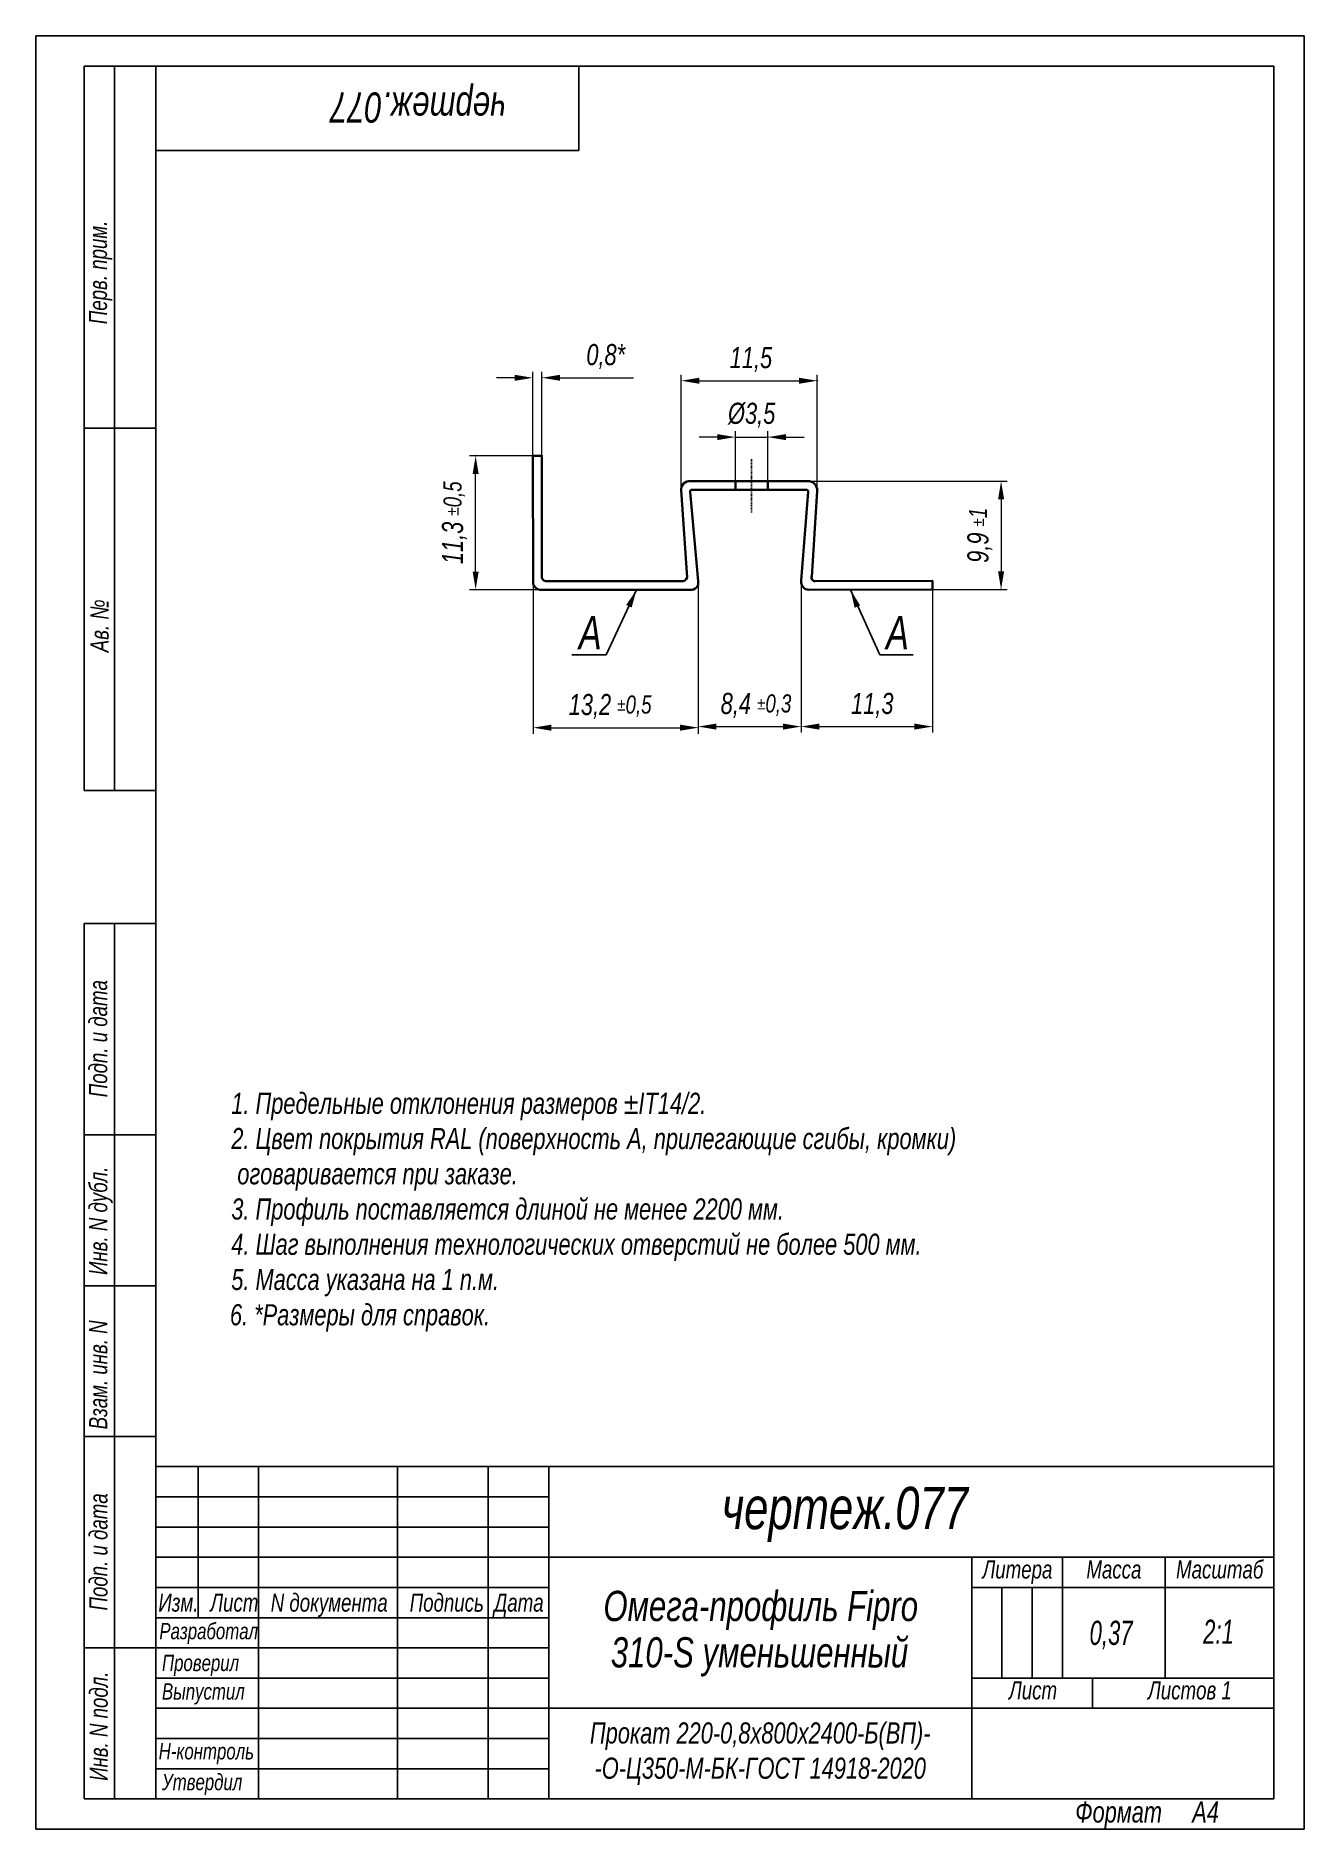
# Model space of a CAD drawing. Header units: millimetres. Extents: x 30402 to 389593, y 2738 to 155983.
# Drawn here: x 151268.8 to 151478.8, y 155685.9 to 155982.9 of the extents above; entities outside this region: 4.
import ezdxf

# ---------------------------------------------------------------- set-up
doc = ezdxf.new("R2010")
doc.units = ezdxf.units.MM
doc.linetypes.add('LT_03', pattern=[25.4, 12.7, -6.35, 0, -6.35])
doc.linetypes.add('LT_04', pattern=[1.25, 0.625, -0.125, 0.125, -0.125, 0.125, -0.125])
doc.layers.add('Layer_01', color=7, linetype='Continuous', plot=False)
for name, color, linetype in [('Layer_02', 3, 'Continuous'), ('Layer_04', 250, 'Continuous'), ('Layer_07', 6, 'Continuous'), ('Layer_08', 1, 'Continuous')]:
    doc.layers.add(name, color=color, linetype=linetype)
for name, color, linetype, lineweight in [('Layer_03', 5, 'Continuous', 13), ('Layer_12', 10, 'Continuous', 30), ('Layer_17', 1, 'Continuous', 13), ('Layer_46', 5, 'Continuous', 13)]:
    doc.layers.add(name, color=color, linetype=linetype, lineweight=lineweight)
doc.styles.add('Style_01', font='', dxfattribs={"width": 0.9, "height": 3.5})
doc.styles.add('Style_02', font='', dxfattribs={"width": 0.9, "height": 7})
doc.styles.add('Style_09', font='', dxfattribs={"width": 0.9, "height": 6})
doc.styles.get('Style_01').set_extended_font_data('Arial Narrow', italic=True)
doc.styles.get('Style_02').set_extended_font_data('Arial Narrow', italic=True)
doc.styles.get('Style_09').set_extended_font_data('Arial Narrow', italic=True)
doc.dimstyles.new('DimStyle_17', dxfattribs={"dimtxt": 6, "dimasz": 5.5, "dimexe": 1, "dimexo": 0.625, "dimgap": 1.4, "dimtad": 1, "dimdec": 0, "dimtxsty": 'Style_09', "dimcen": 0.1, "dimclrd": 256, "dimclre": 256, "dimclrt": 256, "dimazin": 3, "dimtfac": 1, "dimtdec": 0, "dimtmove": 0, "dimatfit": 3, "dimlwd": 13, "dimlwe": 13})

# ---------------------------------------------------------------- blocks, each defined once
blk = doc.blocks.new('*D1033')
at = {"layer": 'Layer_01', "color": 0, "transparency": 16777216}
for p in [(151341.6, 155913.35), (151351.13, 155913.35), (151352.58, 155891.16)]:
    blk.add_point(p, dxfattribs=at)
at = {"layer": 'Layer_17', "lineweight": 13, "transparency": 16777216}
for p, q in [((151351.07, 155913.35), (151340.6, 155913.35)), ((151341.6, 155894.16), (151341.6, 155910.35)), ((151352.52, 155891.16), (151340.6, 155891.16))]:
    blk.add_line(p, q, dxfattribs=at)
at = {"layer": 'Layer_17', "transparency": 16777216}
for points in [[(151341.1, 155910.35), (151342.1, 155910.35), (151341.6, 155913.35)], [(151341.1, 155894.16), (151342.1, 155894.16), (151341.6, 155891.16)]]:
    blk.add_solid(points, dxfattribs=at)
at = {"layer": 'Layer_17', "transparency": 16777216, "insert": (151338.09, 155902.26), "char_height": 3.5, "attachment_point": 5, "rotation": 90, "style": 'Style_01'}
blk.add_mtext('\\A1;11,3 {\\H0.57143x;%%P\\H1.5x;0,5}', dxfattribs=at)
blk = doc.blocks.new('*D1034')
at = {"layer": 'Layer_01', "color": 0, "transparency": 16777216}
for p in [(151396.78, 155909.15), (151417.23, 155891.21), (151428.6, 155891.21)]:
    blk.add_point(p, dxfattribs=at)
at = {"layer": 'Layer_17', "lineweight": 13, "transparency": 16777216}
for p, q in [((151396.84, 155909.15), (151429.6, 155909.15)), ((151428.6, 155906.15), (151428.6, 155894.21)), ((151417.29, 155891.21), (151429.6, 155891.21))]:
    blk.add_line(p, q, dxfattribs=at)
at = {"layer": 'Layer_17', "transparency": 16777216}
for points in [[(151428.1, 155906.15), (151429.1, 155906.15), (151428.6, 155909.15)], [(151428.1, 155894.21), (151429.1, 155894.21), (151428.6, 155891.21)]]:
    blk.add_solid(points, dxfattribs=at)
at = {"layer": 'Layer_17', "transparency": 16777216, "insert": (151425.09, 155900.18), "char_height": 3.5, "attachment_point": 5, "rotation": 90, "style": 'Style_01'}
blk.add_mtext('\\A1;9,9 {\\H0.57143x;%%P\\H1.5x;1}', dxfattribs=at)
blk = doc.blocks.new('*D1035')
at = {"layer": 'Layer_01', "color": 0, "transparency": 16777216}
for p in [(151352.57, 155926.27), (151351.07, 155913.35), (151352.57, 155913.35)]:
    blk.add_point(p, dxfattribs=at)
at = {"layer": 'Layer_17', "lineweight": 13, "transparency": 16777216}
for p, q in [((151348.07, 155926.27), (151345.07, 155926.27)), ((151351.07, 155913.41), (151351.07, 155927.27)), ((151352.57, 155913.41), (151352.57, 155927.27)), ((151355.57, 155926.27), (151367.71, 155926.27))]:
    blk.add_line(p, q, dxfattribs=at)
at = {"layer": 'Layer_17', "transparency": 16777216}
for points in [[(151348.07, 155926.77), (151348.07, 155925.77), (151351.07, 155926.27)], [(151355.57, 155926.77), (151355.57, 155925.77), (151352.57, 155926.27)]]:
    blk.add_solid(points, dxfattribs=at)
at = {"layer": 'Layer_17', "transparency": 16777216, "insert": (151363.14, 155929.78), "char_height": 3.5, "attachment_point": 5, "style": 'Style_01'}
blk.add_mtext('\\A1;0,8*', dxfattribs=at)
blk = doc.blocks.new('*D1037')
at = {"layer": 'Layer_01', "color": 0, "transparency": 16777216}
for p in [(151395.5, 155892.67), (151378.46, 155892.27), (151395.5, 155868.5)]:
    blk.add_point(p, dxfattribs=at)
at = {"layer": 'Layer_17', "lineweight": 13, "transparency": 16777216}
for p, q in [((151395.5, 155892.61), (151395.5, 155867.5)), ((151378.46, 155892.21), (151378.46, 155867.5)), ((151381.46, 155868.5), (151392.5, 155868.5))]:
    blk.add_line(p, q, dxfattribs=at)
at = {"layer": 'Layer_17', "transparency": 16777216}
for points in [[(151381.46, 155869), (151381.46, 155868), (151378.46, 155868.5)], [(151392.5, 155869), (151392.5, 155868), (151395.5, 155868.5)]]:
    blk.add_solid(points, dxfattribs=at)
at = {"layer": 'Layer_17', "transparency": 16777216, "insert": (151387.52, 155872.01), "char_height": 3.5, "attachment_point": 5, "style": 'Style_01'}
blk.add_mtext('\\A1; 8,4 {\\H0.57143x;%%P\\H1.5x;0,3}', dxfattribs=at)
blk = doc.blocks.new('*D1038')
at = {"layer": 'Layer_01', "color": 0, "transparency": 16777216}
for p in [(151398.16, 155925.78), (151375.62, 155907.58), (151398.16, 155907.55)]:
    blk.add_point(p, dxfattribs=at)
at = {"layer": 'Layer_17', "lineweight": 13, "transparency": 16777216}
for p, q in [((151375.62, 155907.64), (151375.62, 155926.78)), ((151378.62, 155925.78), (151395.16, 155925.78)), ((151398.16, 155907.61), (151398.16, 155926.78))]:
    blk.add_line(p, q, dxfattribs=at)
at = {"layer": 'Layer_17', "transparency": 16777216}
for points in [[(151378.62, 155926.28), (151378.62, 155925.28), (151375.62, 155925.78)], [(151395.16, 155926.28), (151395.16, 155925.28), (151398.16, 155925.78)]]:
    blk.add_solid(points, dxfattribs=at)
at = {"layer": 'Layer_17', "transparency": 16777216, "insert": (151387.18, 155929.29), "char_height": 3.5, "attachment_point": 5, "style": 'Style_01'}
blk.add_mtext('\\A1;11,5', dxfattribs=at)
blk = doc.blocks.new('*D1039')
at = {"layer": 'Layer_01', "color": 0, "transparency": 16777216}
for p in [(151351.12, 155892.57), (151378.46, 155892.21), (151378.46, 155868.32)]:
    blk.add_point(p, dxfattribs=at)
at = {"layer": 'Layer_17', "lineweight": 13, "transparency": 16777216}
for p, q in [((151351.12, 155892.51), (151351.12, 155867.32)), ((151378.46, 155892.15), (151378.46, 155867.32)), ((151354.12, 155868.32), (151375.46, 155868.32))]:
    blk.add_line(p, q, dxfattribs=at)
at = {"layer": 'Layer_17', "transparency": 16777216}
for points in [[(151354.12, 155868.82), (151354.12, 155867.82), (151351.12, 155868.32)], [(151375.46, 155868.82), (151375.46, 155867.82), (151378.46, 155868.32)]]:
    blk.add_solid(points, dxfattribs=at)
at = {"layer": 'Layer_17', "transparency": 16777216, "insert": (151363.87, 155871.83), "char_height": 3.5, "attachment_point": 5, "style": 'Style_01'}
blk.add_mtext('\\A1;13,2 {\\H0.57143x;%%P\\H1.5x;0,5}', dxfattribs=at)
blk = doc.blocks.new('*D1040')
at = {"layer": 'Layer_01', "color": 0, "transparency": 16777216}
for p in [(151390, 155916.44), (151384.6, 155909.15), (151390, 155909.15)]:
    blk.add_point(p, dxfattribs=at)
at = {"layer": 'Layer_17', "lineweight": 13, "transparency": 16777216}
for p, q in [((151381.6, 155916.44), (151378.6, 155916.44)), ((151384.6, 155909.21), (151384.6, 155917.44)), ((151390, 155909.21), (151390, 155917.44)), ((151393, 155916.44), (151396, 155916.44))]:
    blk.add_line(p, q, dxfattribs=at)
at = {"layer": 'Layer_17', "transparency": 16777216}
for points in [[(151381.6, 155916.94), (151381.6, 155915.94), (151384.6, 155916.44)], [(151393, 155916.94), (151393, 155915.94), (151390, 155916.44)]]:
    blk.add_solid(points, dxfattribs=at)
at = {"layer": 'Layer_17', "transparency": 16777216, "insert": (151387.3, 155920.06), "char_height": 3.5, "attachment_point": 5, "style": 'Style_01'}
blk.add_mtext('\\A1;%%C3,5', dxfattribs=at)
blk = doc.blocks.new('*D1036')
at = {"layer": 'Layer_01', "color": 0, "transparency": 16777216}
for p in [(151417.23, 155892.65), (151395.5, 155892.27), (151417.23, 155868.5)]:
    blk.add_point(p, dxfattribs=at)
at = {"layer": 'Layer_17', "lineweight": 13, "transparency": 16777216}
for p, q in [((151417.23, 155892.59), (151417.23, 155867.5)), ((151395.5, 155892.21), (151395.5, 155867.5)), ((151398.5, 155868.5), (151414.23, 155868.5))]:
    blk.add_line(p, q, dxfattribs=at)
at = {"layer": 'Layer_17', "transparency": 16777216}
for points in [[(151398.5, 155869), (151398.5, 155868), (151395.5, 155868.5)], [(151414.23, 155869), (151414.23, 155868), (151417.23, 155868.5)]]:
    blk.add_solid(points, dxfattribs=at)
at = {"layer": 'Layer_17', "transparency": 16777216, "insert": (151407.27, 155872.01), "char_height": 3.5, "attachment_point": 5, "style": 'Style_01'}
blk.add_mtext('\\A1;11,3', dxfattribs=at)

msp = doc.modelspace()

# ---------------------------------------------------------------- hatches: boundary and pattern name
h = msp.add_hatch()
h.set_pattern_fill('ANSI37', color=6, scale=3)
h.paths.add_polyline_path([(30407.05, 2738.12), (30402.05, 2738.12), (30402.05, 2762.12), (30407.05, 2762.12), (30407.05, 2749.87), (30420.98, 2749.87), (30420.98, 2744.37), (30407.05, 2744.37)], flags=0)
at = {"layer": 'Layer_02', "linetype": 'LT_04', "lineweight": -2, "ltscale": 25}
h = msp.add_hatch(dxfattribs=at)
h.set_pattern_fill('ANSI31', color=1, scale=49.289102, angle=40, style=0)
h.set_pattern_definition([(85, (393092.9, 3318.73), (-155.8974, 13.6393), [])])
h.paths.add_polyline_path([(389570.25, 8294.81), (389593.06, 8267.62), (389590.79, 8265.72), (389567.98, 8292.91)], flags=0)
h = msp.add_hatch(dxfattribs=at)
h.set_pattern_fill('ANSI31', color=1, scale=49.289102, angle=130, style=0)
h.set_pattern_definition([(175, (394542.16, 11817.83), (-13.6393, -155.8974), [])])
edge = h.paths.add_edge_path(flags=0)
edge.add_arc((389422, 8167.83), 9.36, -50, 310, ccw=False)

# ---------------------------------------------------------------- linework, layer by layer
at = {"layer": 'Layer_04', "linetype": 'Continuous'}
for p, q in [((151268.78, 155685.9), (151268.78, 155982.9)), ((151478.78, 155982.9), (151268.78, 155982.9)), ((151478.78, 155982.9), (151478.78, 155685.9)), ((151276.78, 155977.9), (151288.78, 155977.9)), ((151276.78, 155857.9), (151276.78, 155977.9)), ((151281.78, 155857.9), (151281.78, 155977.9)), ((151473.78, 155977.9), (151288.66, 155977.9)), ((151288.66, 155745.93), (151288.66, 155977.9)), ((151288.78, 155977.9), (151473.78, 155977.9)), ((151358.66, 155977.9), (151358.66, 155963.9)), ((151473.78, 155977.9), (151473.78, 155690.9)), ((151288.66, 155963.9), (151358.66, 155963.9)), ((151276.78, 155917.9), (151288.66, 155917.9)), ((151276.78, 155857.9), (151288.66, 155857.9)), ((151276.78, 155690.9), (151276.78, 155835.9)), ((151276.78, 155835.9), (151288.66, 155835.9)), ((151281.78, 155690.9), (151281.78, 155835.9)), ((151276.78, 155800.9), (151288.66, 155800.9)), ((151276.78, 155775.9), (151288.66, 155775.9)), ((151276.78, 155750.9), (151288.66, 155750.9)), ((151288.66, 155740.93), (151353.7, 155740.93)), ((151288.66, 155735.93), (151353.7, 155735.93)), ((151288.66, 155730.92), (151353.7, 155730.92)), ((151428.75, 155725.92), (151428.75, 155710.91)), ((151433.75, 155725.92), (151433.75, 155710.91)), ((151276.78, 155715.9), (151288.78, 155715.9)), ((151288.66, 155715.91), (151353.7, 155715.91)), ((151288.66, 155710.91), (151353.7, 155710.91)), ((151288.66, 155705.91), (151353.7, 155705.91)), ((151288.66, 155700.9), (151353.7, 155700.9)), ((151288.66, 155695.9), (151353.7, 155695.9)), ((151276.78, 155690.9), (151288.78, 155690.9)), ((151473.78, 155690.9), (151288.78, 155690.9)), ((151478.78, 155685.9), (151268.78, 155685.9)), ((151478.78, 155685.9), (151268.78, 155685.9)), ((151268.78, 155685.9), (151478.78, 155685.9)), ((151268.78, 155685.9), (151478.78, 155685.9)), ((151478.78, 155685.9), (151268.78, 155685.9))]:
    msp.add_line(p, q, dxfattribs=at)
for points in [[(151473.78, 155745.93), (151288.66, 155745.93), (151288.66, 155690.9)], [(151295.66, 155745.93), (151295.66, 155720.92)], [(151305.67, 155745.93), (151305.67, 155690.9)], [(151328.68, 155745.93), (151328.68, 155690.9)], [(151343.69, 155745.93), (151343.69, 155690.9)], [(151353.7, 155745.93), (151353.7, 155690.9)], [(151473.78, 155730.92), (151353.7, 155730.92)], [(151473.78, 155730.92), (151353.7, 155730.92)], [(151423.75, 155730.92), (151423.75, 155690.9)], [(151438.76, 155730.92), (151438.76, 155710.91)], [(151455.77, 155730.92), (151455.77, 155710.91)], [(151455.77, 155730.92), (151455.77, 155710.91)], [(151288.66, 155725.92), (151353.7, 155725.92)], [(151423.75, 155725.92), (151473.78, 155725.92)], [(151288.66, 155720.92), (151353.7, 155720.92)], [(151423.75, 155710.91), (151473.78, 155710.91)], [(151443.76, 155710.91), (151443.76, 155705.91)], [(151353.7, 155705.91), (151473.78, 155705.91)]]:
    msp.add_lwpolyline(points, dxfattribs=at)
at = {"layer": 'Layer_07'}
for p, q in [((151368.24, 155891.15), (151363.23, 155880.38)), ((151368.24, 155891.15), (151363.23, 155880.38)), ((151403.68, 155891.15), (151408.5, 155880.38)), ((151363.23, 155880.38), (151357.55, 155880.38)), ((151414.07, 155880.38), (151408.5, 155880.38))]:
    msp.add_line(p, q, dxfattribs=at)
for points in [[(151366.52, 155888.64), (151367.43, 155888.22), (151368.24, 155891.15)], [(151404.35, 155888.18), (151405.27, 155888.56), (151403.68, 155891.15)]]:
    msp.add_solid(points, dxfattribs=at)
at = {"layer": 'Layer_08', "linetype": 'LT_03', "ltscale": 0.01}
msp.add_line((151387.3, 155912.78), (151387.3, 155903.97), dxfattribs=at)
at = {"layer": 'Layer_12', "color": 7}
for p, q in [((151351.12, 155892.57), (151351.07, 155913.35)), ((151351.07, 155913.35), (151352.57, 155913.35)), ((151352.57, 155913.35), (151352.58, 155893.34)), ((151375.61, 155907.63), (151376.62, 155893.21)), ((151377.12, 155907.37), (151378.45, 155892.57)), ((151396.57, 155909.15), (151377.2, 155909.15)), ((151377.4, 155907.71), (151396.36, 155907.71)), ((151384.6, 155907.71), (151384.6, 155909.15)), ((151390, 155907.71), (151390, 155909.15)), ((151396.65, 155907.38), (151395.5, 155892.67)), ((151398.16, 155907.55), (151397.24, 155893.33)), ((151353.34, 155892.6), (151375.61, 155892.59)), ((151397.81, 155892.58), (151417.23, 155892.65)), ((151417.23, 155891.21), (151417.23, 155892.65)), ((151352.58, 155891.16), (151370.32, 155891.15)), ((151352.58, 155891.16), (151377.14, 155891.15)), ((151396.78, 155891.16), (151417.23, 155891.21))]:
    msp.add_line(p, q, dxfattribs=at)
for centre, radius, start, end in [((151377.06, 155907.71), 1.45, 84.2856, 185.1163), ((151377.37, 155907.45), 0.257, 82.4695, 198.4572), ((151396.38, 155907.44), 0.272, 348.8331, 95.8281), ((151396.63, 155907.63), 1.53, 357.1769, 92.3974), ((151352.43, 155892.46), 1.31, 175.2877, 276.5459), ((151353.27, 155893.29), 0.696, 175.6596, 275.2903), ((151375.79, 155893.42), 0.851, 257.3935, 345.8408), ((151377.25, 155892.36), 1.22, 264.727, 9.8271), ((151396.8, 155892.47), 1.31, 171.3011, 269.0424), ((151397.83, 155893.19), 0.609, 166.4866, 267.4515)]:
    msp.add_arc(centre, radius, start, end, dxfattribs=at)
at = {"layer": 'Layer_17'}
msp.add_line((151384.6, 155916.44), (151390, 155916.44), dxfattribs=at)

# ---------------------------------------------------------------- texts
at = {"color": 7, "insert": (151295.9, 155772.84), "char_height": 3.5, "attachment_point": 1, "style": 'Style_01'}
msp.add_mtext_dynamic_manual_height_columns('   {\\C5;  6. *Размеры для справок. }   \\P     ', width=146.7681, gutter_width=0, heights=[39.38], dxfattribs=at)
at = {"color": 7, "linetype": 'Continuous', "insert": (149800.22, 148036.9), "char_height": 75, "attachment_point": 1, "style": 'Style_01'}
msp.add_mtext_dynamic_manual_height_columns('{\\C256; }', width=2045.0879, gutter_width=17.5, heights=[531.92], dxfattribs=at)
at = {"layer": 'Layer_03', "linetype": 'Continuous', "style": 'Style_01', "width": 0.9}
for s, height, rotation, p in [('чертеж.077', 5, 180, (151346.66, 155973.53)), ('Перв. прим.', 3, 90, (151280.55, 155935.15)), ('Ав. №', 3, 90, (151280.82, 155880.81)), ('Подп. и дата', 3, 90, (151280.59, 155807.11)), ('Инв. N дубл.', 3, 90, (151280.6, 155777.68)), ('Взам. инв. N', 3, 90, (151280.6, 155752.11)), ('Подп. и дата', 3, 90, (151280.63, 155722.11)), ('Инв. N подл.', 3, 90, (151280.68, 155693.9))]:
    msp.add_text(s, height=height, rotation=rotation, dxfattribs=at).set_placement(p)
at = {"layer": 'Layer_03', "style": 'Style_01', "width": 0.9}
for s, height, p in [('чертеж.077', 7, (151382.33, 155735.58)), ('Омега-профиль Fipro', 5, (151362.75, 155720.36)), ('310-S уменьшенный', 5, (151363.98, 155712.68))]:
    msp.add_text(s, height=height, dxfattribs=at).set_placement(p)
at = {"layer": 'Layer_03', "linetype": 'Continuous', "style": 'Style_01', "width": 0.9}
for s, height, p in [('Литера', 3, (151425.52, 155727.41)), ('Масса', 3, (151442.73, 155727.41)), ('Масштаб', 3, (151457.58, 155727.41)), ('Изм.', 3, (151289.07, 155721.92)), ('Лист', 3, (151297.66, 155721.92)), ('N документа', 2.9999, (151307.67, 155721.92)), ('Подпись', 3, (151330.68, 155721.92)), ('Дата', 3, (151344.66, 155721.92)), ('Разработал', 2.7, (151289.23, 155717.35)), ('Проверил', 2.7, (151289.66, 155712.08)), ('Выпустил', 2.7, (151289.66, 155707.35)), ('Лист ', 3, (151429.91, 155707.39)), ('Листов 1', 3, (151452.93, 155707.39)), ('Н-контроль', 2.7, (151289.12, 155697.45)), ('Утвердил', 2.7, (151289.66, 155692.35))]:
    msp.add_text(s, height=height, dxfattribs=at).set_placement(p)
at = {"layer": 'Layer_03', "lineweight": 0, "style": 'Style_02', "width": 0.8}
for s, p in [('0,37', (151443.25, 155716.41)), ('2:1', (151462.06, 155716.59))]:
    msp.add_text(s, height=4, dxfattribs=at).set_placement(p)
at = {"layer": 'Layer_03', "char_height": 5.5, "attachment_point": 1, "style": 'Style_09'}
for insert in [(151358.68, 155886.81), (151409.55, 155886.81)]:
    msp.add_mtext_dynamic_manual_height_columns('А', width=1.661, gutter_width=30, heights=[0], dxfattribs=dict(at, insert=insert))
at = {"layer": 'Layer_03', "color": 7, "insert": (151296.12, 155807.86), "char_height": 3.5, "attachment_point": 1, "style": 'Style_01'}
msp.add_mtext_dynamic_manual_height_columns(' {\\C256;    1. Предельные отклонения размеров %%PIT14/2.\\P     2. Цвет покрытия RAL (поверхность А, прилегающие сгибы, кромки)\\P      оговаривается при заказе.\\P     3. Профиль поставляется длиной не менее 2200 мм.\\P     4. Шаг выполнения технологических отверстий не более 500 мм.\\P     5. Масса указана на 1 п.м.\\P}     ', width=146.7681, gutter_width=0, heights=[39.38], dxfattribs=at)
at = {"layer": 'Layer_03', "linetype": 'Continuous', "insert": (151440.88, 155690.49), "char_height": 3.5, "width": 32.9515, "attachment_point": 1, "style": 'Style_01'}
msp.add_mtext('Формат     А4', dxfattribs=at)
at = {"layer": 'Layer_46', "linetype": 'Continuous', "insert": (151388.72, 155698.4), "char_height": 3.5, "width": 70.0467, "attachment_point": 5, "style": 'Style_01'}
msp.add_mtext('Прокат 220-0,8х800х2400-Б(ВП)-\\P-О-Ц350-М-БК-ГОСТ 14918-2020', dxfattribs=at)

# ---------------------------------------------------------------- dimensions: what is measured, and where the dimension line sits
at = {"layer": 'Layer_17'}
for base, p1, p2, text, picture, middle in [((151352.57, 155926.27), (151351.07, 155913.35), (151352.57, 155913.35), '0,8*', '*D1035', (151363.14, 155926.27)), ((151398.16, 155925.78), (151375.62, 155907.58), (151398.16, 155907.55), '11,5', '*D1038', (151387.18, 155925.78)), ((151390, 155916.44), (151384.6, 155909.15), (151390, 155909.15), '%%C3,5', '*D1040', (151387.3, 155916.44)), ((151378.46, 155868.32), (151351.12, 155892.57), (151378.46, 155892.21), '13,2 {\\H0.57143x;%%P\\H1.5x;0,5}', '*D1039', (151363.87, 155868.32)), ((151395.5, 155868.5), (151378.46, 155892.27), (151395.5, 155892.67), ' 8,4 {\\H0.57143x;%%P\\H1.5x;0,3}', '*D1037', (151387.52, 155868.5))]:
    dim = msp.add_linear_dim(base=base, p1=p1, p2=p2, text=text, dimstyle='DimStyle_17', override={"dimasz": 3}, dxfattribs=at)
    dim.commit()
    dim.dimension.update_dxf_attribs({"geometry": picture, "text_midpoint": middle, "dimtype": 160})
for base, p1, p2, text, picture, middle in [((151341.6, 155913.35), (151352.58, 155891.16), (151351.13, 155913.35), '11,3 {\\H0.57143x;%%P\\H1.5x;0,5}', '*D1033', (151338.09, 155902.26)), ((151428.6, 155891.21), (151396.78, 155909.15), (151417.23, 155891.21), '9,9 {\\H0.57143x;%%P\\H1.5x;1}', '*D1034', (151425.09, 155900.18))]:
    dim = msp.add_linear_dim(base=base, p1=p1, p2=p2, angle=90, text=text, dimstyle='DimStyle_17', override={"dimasz": 3}, dxfattribs=at)
    dim.commit()
    dim.dimension.update_dxf_attribs({"geometry": picture, "text_midpoint": middle})
at = {"layer": 'Layer_17', "color": 7}
dim = msp.add_linear_dim(base=(151417.23, 155868.5), p1=(151395.5, 155892.27), p2=(151417.23, 155892.65), text='11,3', dimstyle='DimStyle_17', override={"dimasz": 3}, dxfattribs=at)
dim.commit()
dim.dimension.update_dxf_attribs({"geometry": '*D1036', "text_midpoint": (151407.27, 155868.5), "dimtype": 160})

doc.saveas('drawing.dxf')
